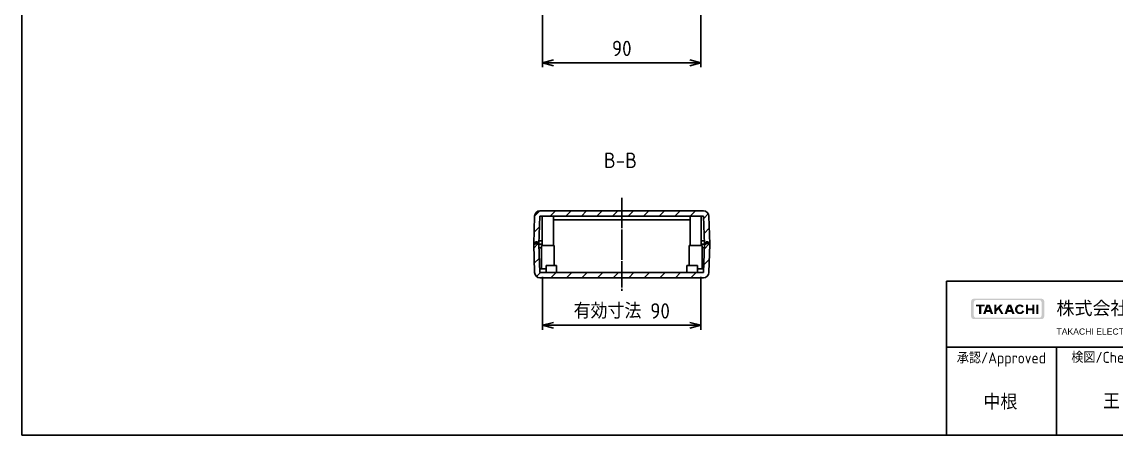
# Model space of a CAD drawing. Header units: millimetres. Extents: x 0 to 2025, y 0 to 700.
# Drawn here: x 1018 to 1639, y 0 to 235 of the extents above; entities that cross this region are included whole.
import ezdxf
from ezdxf.enums import TextEntityAlignment as Align

# ---------------------------------------------------------------- set-up
doc = ezdxf.new("R2010")
doc.units = ezdxf.units.MM
for name, pattern in [('AM_ISO08W050', [18, 12, -1.5, 3, -1.5]), ('AM_ISO08W050x2', [9, 6, -0.75, 1.5, -0.75]), ('CENTER', [2, 1.25, -0.25, 0.25, -0.25]), ('gen7a', [6.875, 4.75, -0.875, 0.375, -0.875])]:
    doc.linetypes.add(name, pattern=pattern)
doc.layers.add('7A', color=4, linetype='gen7a')
doc.layers.add('RAHM2', color=1, linetype='Continuous')
for name, color, linetype, lineweight in [('AM_10', 7, 'AM_ISO08W050', 50), ('AM_5', 3, 'Continuous', 25), ('AM_7', 4, 'AM_ISO08W050', 25), ('AM_8', 1, 'Continuous', 25), ('上ｶﾊﾞｰ', 7, 'Continuous', 25), ('下ｶﾊﾞｰ', 2, 'Continuous', 25)]:
    doc.layers.add(name, color=color, linetype=linetype, lineweight=lineweight)
doc.styles.add('ACISOTS', font='isocp.shx', dxfattribs={"height": 1, "bigfont": 'extfont.shx'})
doc.styles.get("Standard").update_dxf_attribs({"font": 'ISOCP.SHX', "bigfont": 'EXTFONT.SHX'})
doc.dimstyles.new('AM_ISO$0', dxfattribs={"dimtxt": 3.5, "dimasz": 2.5, "dimexe": 1, "dimexo": 1, "dimgap": 1.5, "dimtad": 1, "dimdsep": 46, "dimtxsty": 'Standard', "dimblk": 'OPEN30', "dimcen": 0, "dimclrd": 3, "dimclre": 3, "dimclrt": 2, "dimadec": 0, "dimazin": 2, "dimtp": 0.1, "dimtm": 0.1, "dimtfac": 0.71, "dimtmove": 0, "dimatfit": 3, "dimldrblk": 'OPEN30', "dimfxl": 0, "dimlwd": -1, "dimlwe": -1, "dimarcsym": 0})
pattern_1 = [(45, (1159.204131044631, -95.79206807931959), (-4.419417382415921, 4.419417382415922), [])]

# ---------------------------------------------------------------- blocks, each defined once
blk = doc.blocks.new('TK-A3')
blk.add_lwpolyline([(0, 0), (403, 0), (403, 280), (0, 280.0000000000001)], close=True)
blk = doc.blocks.new('A$C0FAF06CF')
at = {"layer": 'AM_8'}
h = blk.add_hatch(color=1, dxfattribs=at)
edge = h.paths.add_edge_path()
edge.add_line((-8.013599999999968, -2.411500000000411), (8.013600000000068, -2.411500000000414))
edge.add_arc((8.013600000000054, -1.773380000000513), 0.6381199999999012, 270, 360)
edge.add_line((8.651719999999955, -1.773380000000513), (8.651719999999969, 1.773379999999486))
edge.add_arc((8.013600000000025, 1.773379999999429), 0.638119999999958, 5.103880138248065e-12, 90.0000000000013)
edge.add_line((8.013599999999997, 2.411499999999391), (-8.013599999999997, 2.411499999999387))
edge.add_arc((-8.013600000000025, 1.773379999999436), 0.638119999999951, 89.99999999999682, 179.9999999999955)
edge.add_line((-8.651719999999983, 1.773379999999486), (-8.651719999999983, -1.773380000000506))
edge.add_arc((-8.013600000000025, -1.773380000000458), 0.638119999999951, 180.0000000000043, 270.0000000000045)
edge = h.paths.add_edge_path(flags=16)
edge.add_line((-7.471939999999961, 2.092439999999486), (7.471940000000018, 2.092439999999479))
edge.add_arc((7.471940000000046, 1.550779999999479), 0.5416600000000003, 7.958078640513122e-13, 90.00000000000148, ccw=False)
edge.add_line((8.013600000000025, 1.550779999999486), (8.013600000000025, -1.550780000000506))
edge.add_arc((7.471940000000018, -1.550780000000502), 0.5416600000000074, 270, 359.99999999999966, ccw=False)
edge.add_line((7.471940000000018, -2.092440000000506), (-7.471939999999961, -2.092440000000513))
edge.add_arc((-7.471939999999961, -1.550780000000506), 0.5416600000000074, 180, 270, ccw=False)
edge.add_line((-8.013599999999968, -1.550780000000506), (-8.013599999999968, 1.550779999999486))
edge.add_arc((-7.471939999999961, 1.550779999999486), 0.5416600000000003, 90, 180, ccw=False)
for points in [[(-5.453699999999969, 0.5935999999994923), (-5.453699999999969, 1.038799999999492), (-7.531299999999987, 1.038799999999492), (-7.531299999999987, 0.5935999999994923), (-6.759619999999984, 0.5935999999994923), (-6.759619999999984, -1.224300000000516), (-6.225379999999973, -1.224300000000516), (-6.225379999999973, 0.5935999999994923)], [(-3.146079999999984, 1.038799999999492), (-3.146079999999984, -1.224300000000516), (-2.671199999999942, -1.224300000000516), (-2.671199999999942, -0.6184186206901412), (-2.193432261217481, -0.1027759420753025), (-1.520149446800417, -1.224300000000516), (-0.9571799999999939, -1.224300000000516), (-1.851807874889658, 0.2659306476478651), (-1.135707252964409, 1.038799999999492), (-1.788279380580377, 1.038799999999492), (-2.671199999999942, 0.08588602895155795), (-2.671199999999942, 1.038799999999492)], [(4.304715008555604, 1.038799999999492), (4.304715008555604, -1.224300000000516), (4.775885008555576, -1.224300000000516), (4.775885008555576, -0.3153500000005121), (5.829525008555606, -0.3153500000005121), (5.829525008555606, -1.224300000000516), (6.300695008555579, -1.224300000000516), (6.300695008555579, 1.038799999999492), (5.829525008555606, 1.038799999999492), (5.829525008555606, 0.1298499999994878), (4.775885008555576, 0.1298499999994878), (4.775885008555576, 1.038799999999492)], [(7.28013500855559, -1.224300000000516), (7.28013500855559, 1.038799999999492), (6.805255008555605, 1.038799999999492), (6.805255008555605, -1.224300000000516)]]:
    blk.add_hatch(color=1, dxfattribs=at).paths.add_polyline_path(points)
h = blk.add_hatch(color=1, dxfattribs=at)
h.paths.add_polyline_path([(-5.264049114754044, -1.224300000000516), (-5.084217508196673, -0.7345800000005109), (-4.161102491803263, -0.7345800000005109), (-3.981270885245877, -1.224300000000516), (-3.420619999999971, -1.224300000000516), (-4.251659999999958, 1.038799999999492), (-4.993659999999977, 1.038799999999492), (-5.82469999999995, -1.224300000000516)])
h.paths.add_polyline_path([(-4.332759934426207, -0.2671200000005083), (-4.912560065573729, -0.2671200000005083), (-4.622659999999968, 0.5223399999994971)], flags=16)
h = blk.add_hatch(color=1, dxfattribs=at)
h.paths.add_polyline_path([(-0.1961891147540484, -1.224300000000516), (-0.01635750819667692, -0.7345800000005109), (0.9067575081967476, -0.7345800000005109), (1.086589114754119, -1.224300000000516), (1.647240000000011, -1.224300000000516), (0.8162000000000376, 1.038799999999492), (0.07420000000001892, 1.038799999999492), (-0.7568399999999542, -1.224300000000516)])
h.paths.add_polyline_path([(0.7351000655737892, -0.2671200000005083), (0.1552999344262673, -0.2671200000005083), (0.4452000000000282, 0.5223399999994971)], flags=16)
h = blk.add_hatch(color=1, dxfattribs=at)
edge = h.paths.add_edge_path()
edge.add_ellipse((2.878960000000006, -0.09275000000052636), major_axis=(0, 0.7271600000000495), ratio=0.8673469387754512, start_angle=304.6510247185947, end_angle=609.4109213221484)
edge.add_line((3.469375036740871, -0.3484654247793539), (3.941135008555591, -0.5527900000005097))
edge.add_arc((2.878960000000006, -0.09275000000051214), 1.157520000000027, 38.550540790803325, 336.58201840165333, ccw=False)
edge.add_line((3.784208621486187, 0.6286219454599618), (3.397792961318373, 0.3206961337928842))
blk = doc.blocks.new('TK-仕様書(和英併記)NEW')
for p, q in [((0, 35), (-193, 35)), ((-193, 35), (-193, 0)), ((-118, 35), (-118, 0)), ((-37, 35), (-37, 0)), ((0, 35), (0, 0)), ((-17.5, 30.5), (-9.5, 31.5)), ((-17.5, 26.5), (-17.5, 30.5)), ((-9.5, 31.5), (-9.5, 25.5)), ((-9.5, 25.5), (-17.5, 26.5)), ((-193, 19.99999999999994), (-37, 19.99999999999994)), ((-168.0000000000001, 19.99999999999994), (-168, 0)), ((-143.0000000000001, 19.99999999999994), (-143, 0)), ((-37, 22), (0, 22)), ((-37, 11), (0, 11)), ((-37.00000000000011, 7), (-118, 7)), ((0, 0), (-193, 0))]:
    blk.add_line(p, q)
for radius in [3, 2]:
    blk.add_circle((-24.5, 28.5), radius)
at = {"layer": '7A'}
for p, q in [((-24.5, 28.5), (-24.5, 32.07478664473149)), ((-24.5, 28.5), (-28.5, 28.5)), ((-24.5, 28.5), (-24.5, 24.78991724228479)), ((-23.5, 28.5), (-8.5, 28.5))]:
    blk.add_line(p, q, dxfattribs=at)
at = {"xscale": 0.96, "yscale": 0.96, "zscale": 0.96}
blk.add_blockref('A$C0FAF06CF', (-179.073778946163, 28.68781725888325), dxfattribs=at)
at = {"attachment_point": 4}
for s, insert, char_height, width in [('{\\fMS Gothic|b0|i0|c128|p49;株式会社タカチ電機工業}', (-167.9945135240808, 28.68781725888325), 3, 42.88159814155517), ('{\\fArial|b0|i0|c128|p34;TAKACHI ELECTRONICS ENCLOSURE Co., LTD.}', (-167.9945135240808, 23.41115279672572), 1.4, 44.44830780058135)]:
    blk.add_mtext(s, dxfattribs=dict(at, insert=insert, char_height=char_height, width=width))
for tag, height, p in [('品名', 3.5, (-106.1561493930892, 27.24999999999994)), ('TITLE', 2.5, (-106.1561493930892, 22.24999999999994)), ('型番', 3.5, (-106.139168248561, 11.75))]:
    blk.add_attdef(tag, text='', height=height).set_placement(p, align=Align.MIDDLE_LEFT)
for tag, height, p in [('GEN-TITLE-SCA', 3, (-18.5, 14.79266317345349)), ('承認', 3.5, (-180.7195176573869, 7.729076668239944)), ('検図', 3.5, (-155.5000000000001, 7.729076668239941)), ('製図', 3.5, (-130.5000000000001, 7.729076668239941)), ('GEN-TITLE-DAT', 3, (-81.5, 3.5)), ('ページNO.', 3.5, (-23, 5.5)), ('総ページ数', 3.5, (-14, 5.5))]:
    blk.add_attdef(tag, text='', height=height).set_placement(p, align=Align.MIDDLE)
at = {"layer": 'RAHM2', "char_height": 2.5}
for s, insert, width, attachment_point in [('品名/Title', (-116.8002551371314, 33.80103540727967), 90, 1), ('尺度/Scale', (-35.80025513713144, 20.80103540727967), 20, 1), ('承認/Approved', (-180.5000000000001, 18.8010354072796), 22.21535073038012, 2), ('検図/Checked', (-155.5, 18.92584712714763), 19.8526851587086, 2), ('製図/Created', (-130.5, 18.95800561859733), 19.44564691649168, 2), ('型番/Product number', (-116.8002551371314, 18.80103540727961), 90, 1), ('作成日/Date', (-116.8002551371314, 3.5), 17.84866863742184, 4)]:
    blk.add_mtext(s, dxfattribs=dict(at, insert=insert, width=width, attachment_point=attachment_point))
at = {"layer": 'RAHM2', "color": 0, "insert": (-18.5, 5.5), "char_height": 3.5, "width": 4.469919821818735, "attachment_point": 5}
blk.add_mtext('/', dxfattribs=at)
blk = doc.blocks.new('*S47')
at = {"layer": 'AM_10', "color": 7, "linetype": 'CENTER'}
for p, q in [((1327.183953893176, 347.4136351350826), (1352.183953893176, 347.4136351350826)), ((1467.183953893176, 347.4136351350826), (1442.183953893176, 347.4136351350826)), ((1339.683953893176, 339.9136351350826), (1339.683953893176, 327.6747052222395)), ((1454.683953893176, 339.9136351350826), (1454.683953893176, 327.6747052222395))]:
    blk.add_line(p, q, dxfattribs=at)
at = {"layer": 'AM_10', "color": 7, "linetype": 'Continuous', "extrusion": (1.632862398863269e-17, 0, -1)}
blk.add_trace([(-1338.696560165676, 339.9136351350826), (-1340.671347620676, 339.9136351350826), (-1339.683953893176, 347.4136351350826)], dxfattribs=at)
at = {"layer": 'AM_10', "color": 7, "linetype": 'Continuous'}
blk.add_trace([(1455.671347620676, 339.9136351350826), (1453.696560165676, 339.9136351350826), (1454.683953893176, 347.4136351350826)], dxfattribs=at)
at = {"layer": 'AM_10', "color": 7, "char_height": 8.75, "attachment_point": 5, "style": 'ACISOTS'}
for s, insert in [('B', (1339.683953893176, 318.9247052222395)), ('B', (1454.683953893176, 318.9247052222395)), ('B-B', (1396.445540058625, 156.1354446034575))]:
    blk.add_mtext(s, dxfattribs=dict(at, insert=insert))
blk = doc.blocks.new('_Open30')
at = {"color": 0, "linetype": 'ByBlock', "lineweight": -2}
for p, q in [((-1, 0.26794919), (0, 0)), ((0, 0), (-1, -0.26794919)), ((0, 0), (-1, 0))]:
    blk.add_line(p, q, dxfattribs=at)
blk = doc.blocks.new('*D56')
at = {"layer": 'AM_5', "color": 3, "transparency": 16777216}
for p, q in [((1313.155149453019, 301.2136351350825), (1313.155149453019, 209.0898906739567)), ((1403.155149453019, 301.2136351350825), (1403.155149453019, 209.0898906739567)), ((1319.405149453019, 211.5898906739567), (1396.905149453019, 211.5898906739567))]:
    blk.add_line(p, q, dxfattribs=at)
at = {"layer": 'Defpoints', "color": 0, "transparency": 16777216}
for p in [(1313.155149453019, 303.7136351350825), (1403.155149453019, 303.7136351350825), (1403.155149453019, 211.5898906739567)]:
    blk.add_point(p, dxfattribs=at)
at = {"layer": 'AM_5', "color": 3, "transparency": 16777216, "xscale": 6.25, "yscale": 6.25, "zscale": 6.25, "rotation": 180}
blk.add_blockref('_Open30', (1313.155149453019, 211.5898906739567), dxfattribs=at)
at = {"layer": 'AM_5', "color": 3, "transparency": 16777216, "xscale": 6.25, "yscale": 6.25, "zscale": 6.25}
blk.add_blockref('_Open30', (1403.155149453019, 211.5898906739567), dxfattribs=at)
at = {"layer": 'AM_5', "color": 2, "transparency": 16777216, "insert": (1358.155149453019, 219.7148906739567), "char_height": 8.75, "attachment_point": 5}
blk.add_mtext('90', dxfattribs=at)
blk = doc.blocks.new('*D60')
at = {"layer": 'AM_5', "color": 3, "transparency": 16777216}
for p, q in [((1313.155149453019, 89.91363513509904), (1313.155149453019, 59.91363513507557)), ((1403.155149453019, 89.91363513508162), (1403.155149453019, 59.91363513507557)), ((1319.405149453019, 62.41363513507557), (1396.905149453019, 62.41363513507557))]:
    blk.add_line(p, q, dxfattribs=at)
at = {"layer": 'Defpoints', "color": 0, "transparency": 16777216}
for p in [(1313.155149453019, 92.41363513509904), (1403.155149453019, 92.41363513508162), (1403.155149453019, 62.41363513507557)]:
    blk.add_point(p, dxfattribs=at)
at = {"layer": 'AM_5', "color": 3, "transparency": 16777216, "xscale": 6.25, "yscale": 6.25, "zscale": 6.25, "rotation": 180}
blk.add_blockref('_Open30', (1313.155149453019, 62.41363513507557), dxfattribs=at)
at = {"layer": 'AM_5', "color": 3, "transparency": 16777216, "xscale": 6.25, "yscale": 6.25, "zscale": 6.25}
blk.add_blockref('_Open30', (1403.155149453019, 62.41363513507557), dxfattribs=at)
at = {"layer": 'AM_5', "color": 2, "transparency": 16777216, "insert": (1358.155149453019, 70.53863513507557), "char_height": 8.75, "attachment_point": 5}
blk.add_mtext('有効寸法 90', dxfattribs=at)

msp = doc.modelspace()

# ---------------------------------------------------------------- hatches: boundary and pattern name
at = {"layer": 'AM_8'}
h = msp.add_hatch(dxfattribs=at)
h.set_pattern_fill('_U', color=256, scale=6.25, angle=45, style=0, pattern_type=0)
h.set_pattern_definition(pattern_1)
edge = h.paths.add_edge_path()
edge.add_line((1308.658077711054, 124.5073393922348), (1308.155149453012, 108.4136351351016))
edge.add_line((1308.155149453012, 108.4136351351016), (1309.155149453012, 108.4136351351015))
edge.add_line((1309.155149453012, 108.4136351351015), (1309.155149453013, 109.9136351351015))
edge.add_line((1309.155149453013, 109.9136351351015), (1310.255149453013, 109.9136351351011))
edge.add_line((1310.255149453013, 109.9136351351011), (1310.255149453012, 108.4136351351008))
edge.add_line((1310.255149453012, 108.4136351351008), (1311.155149453012, 108.4136351351007))
edge.add_line((1311.155149453012, 108.4136351351007), (1311.655149453018, 124.4136351351005))
edge.add_line((1311.655149453018, 124.4136351351005), (1358.155149453018, 124.4136351350825))
edge.add_line((1358.155149453018, 124.4136351350825), (1397.005149453019, 124.4136351350825))
edge.add_line((1397.005149453019, 124.4136351350825), (1403.305149453013, 124.4136351350825))
edge.add_line((1403.305149453013, 124.4136351350825), (1404.655149453019, 124.4136351350825))
edge.add_line((1404.655149453019, 124.4136351350825), (1405.155149453019, 108.4136351350823))
edge.add_line((1405.155149453019, 108.4136351350823), (1406.055149453019, 108.4136351350825))
edge.add_line((1406.055149453019, 108.4136351350825), (1406.055149453019, 109.9136351350825))
edge.add_line((1406.055149453019, 109.9136351350825), (1407.155149453019, 109.9136351350825))
edge.add_line((1407.155149453019, 109.9136351350825), (1407.155149453019, 108.4136351350823))
edge.add_line((1407.155149453019, 108.4136351350823), (1408.155149453018, 108.4136351350825))
edge.add_line((1408.155149453018, 108.4136351350825), (1407.652221194984, 124.5073393922157))
edge.add_arc((1404.653684966722, 124.4136351350825), 3.000000000000022, 1.789910608246154, 90.00000000000053)
edge.add_line((1404.653684966722, 127.4136351350825), (1311.656613939316, 127.4136351351005))
edge.add_arc((1311.656613939315, 124.4136351351005), 3.000000000000028, 89.99999999997829, 178.2100893917316)
h = msp.add_hatch(dxfattribs=at)
h.set_pattern_fill('_U', color=256, scale=6.25, angle=45, style=0, pattern_type=0)
h.set_pattern_definition(pattern_1)
edge = h.paths.add_edge_path()
edge.add_line((1311.155149453013, 108.4136351351007), (1310.155149453013, 108.4136351351011))
edge.add_line((1310.155149453013, 108.4136351351011), (1310.155149453013, 109.513635135101))
edge.add_arc((1310.055149453013, 109.5136351351013), 0.09999999999999432, 359.9999999998535, 450)
edge.add_line((1310.055149453013, 109.6136351351013), (1309.355149453013, 109.6136351351014))
edge.add_arc((1309.355149453013, 109.5136351351014), 0.1000000000000796, 89.99999999996743, 179.9999999999837)
edge.add_line((1309.255149453013, 109.5136351351014), (1309.255149453013, 108.4136351351015))
edge.add_line((1309.255149453013, 108.4136351351015), (1308.155149453013, 108.4136351351019))
edge.add_line((1308.155149453013, 108.4136351351019), (1308.658077711042, 92.31993087796764))
edge.add_arc((1311.656613939303, 92.41363513509961), 3.000000000000013, 181.7899106082234, 269.9999999999778)
edge.add_line((1311.656613939302, 89.41363513509961), (1358.155149453006, 89.41363513508162))
edge.add_line((1358.155149453005, 89.41363513508162), (1404.653684966722, 89.41363513508162))
edge.add_arc((1404.653684966722, 92.41363513508162), 3, 270.0000000000021, 358.2100893917544)
edge.add_line((1407.652221194983, 92.31993087794848), (1408.155149453018, 108.4136351350839))
edge.add_line((1408.155149453018, 108.4136351350839), (1407.155149453019, 108.4136351350825))
edge.add_line((1407.155149453019, 108.4136351350825), (1407.055149453018, 108.4136351350825))
edge.add_line((1407.055149453018, 108.4136351350825), (1407.055149453018, 109.5136351350824))
edge.add_arc((1406.955149453018, 109.5136351350825), 0.0999999999999659, 359.9999999999837, 450.0000000000326)
edge.add_line((1406.955149453018, 109.6136351350824), (1406.255149453018, 109.6136351350827))
edge.add_arc((1406.255149453018, 109.5136351350826), 0.1000000000000227, 90, 179.9999999999837)
edge.add_line((1406.155149453018, 109.5136351350827), (1406.155149453018, 108.4136351350825))
edge.add_line((1406.155149453018, 108.4136351350825), (1405.155149453018, 108.4136351350825))
edge.add_line((1405.155149453018, 108.4136351350825), (1404.655149453018, 92.41363513508162))
edge.add_line((1404.655149453018, 92.41363513508162), (1311.655149453007, 92.41363513509961))
edge.add_line((1311.655149453007, 92.41363513509961), (1311.155149453013, 108.4136351351007))

# ---------------------------------------------------------------- linework, layer by layer
at = {"layer": 'AM_7', "linetype": 'AM_ISO08W050x2'}
msp.add_line((1358.155149453022, 134.9136351350825), (1358.155149453001, 81.91363513508162), dxfattribs=at)
at = {"layer": 'AM_7'}
msp.add_line((1358.155149453019, 130.4136351350825), (1358.155149453019, 86.41363513508162), dxfattribs=at)
at = {"layer": '上ｶﾊﾞｰ'}
for p, q in [((1308.658077711054, 124.5073393922348), (1308.155149453012, 108.4136351351016)), ((1311.155149453012, 108.4136351351005), (1311.655149453018, 124.4136351351005)), ((1311.655149453018, 124.4136351351005), (1358.155149453018, 124.4136351350825)), ((1311.656613939316, 127.4136351351005), (1358.155149453019, 127.4136351350825)), ((1313.005149453012, 107.8136351350998), (1313.005149453018, 124.4136351350999)), ((1319.305149453005, 107.8136351350974), (1319.305149453012, 124.4136351350976)), ((1404.653684966722, 127.4136351350825), (1358.155149453019, 127.4136351350825)), ((1404.655149453019, 124.4136351350825), (1358.155149453019, 124.4136351350825)), ((1397.005149453019, 107.8136351350824), (1397.005149453019, 124.4136351350825)), ((1403.305149453013, 107.8136351350823), (1403.305149453013, 124.4136351350825)), ((1405.155149453019, 108.4136351350823), (1404.655149453019, 124.4136351350825)), ((1407.652221194984, 124.5073393922157), (1408.155149453019, 108.4136351350823)), ((1319.305149453011, 122.4136351350976), (1358.155149453018, 122.4136351350825)), ((1397.005149453019, 122.4136351350826), (1358.155149453019, 122.4136351350825)), ((1308.155149453012, 108.4136351351019), (1309.255149453013, 108.4136351351015)), ((1310.255149453013, 109.9136351351011), (1309.155149453013, 109.9136351351015)), ((1309.155149453012, 108.4136351351013), (1309.155149453013, 109.9136351351015)), ((1310.155149453013, 108.4136351351011), (1312.154116928215, 108.4136351351003)), ((1310.255149453012, 108.4136351351008), (1310.255149453013, 109.9136351351011)), ((1311.217649453013, 110.4136351351007), (1313.005149453013, 110.4136351351)), ((1313.005149453012, 107.8136351350998), (1319.305149453005, 107.8136351350974)), ((1403.305149453013, 107.8136351350824), (1397.005149453019, 107.8136351350824)), ((1405.092649453019, 110.4136351350825), (1403.305149453013, 110.4136351350825)), ((1406.155149453018, 108.4136351350825), (1404.156181977816, 108.4136351350825)), ((1406.055149453019, 109.9136351350825), (1407.155149453019, 109.9136351350825)), ((1406.055149453019, 108.4136351350823), (1406.055149453019, 109.9136351350825)), ((1408.155149453019, 108.4136351350825), (1407.055149453018, 108.4136351350825)), ((1407.155149453019, 108.4136351350823), (1407.155149453019, 109.9136351350825))]:
    msp.add_line(p, q, dxfattribs=at)
for centre, radius, start, end in [((1311.656613939315, 124.4136351351005), 3, 89.99999999997395, 178.2100893917315), ((1404.653684966722, 124.4136351350825), 3, 1.789910608245663, 90), ((1312.154116928215, 109.4136351351003), 1, 269.999999999987, 328.3241506792444), ((1404.156181977816, 109.4136351350825), 1, 211.6758493200333, 269.999999999987)]:
    msp.add_arc(centre, radius, start, end, dxfattribs=at)
at = {"layer": '下ｶﾊﾞｰ'}
for p, q in [((1358.155149453018, 122.4136351350825), (1319.305149453011, 122.4136351350978)), ((1358.155149453018, 122.4136351350825), (1397.005149453019, 122.4136351350827)), ((1308.658077711042, 92.31993087796764), (1308.155149453013, 108.4136351351032)), ((1309.255149453013, 108.4136351351015), (1308.155149453013, 108.4136351351019)), ((1309.255149453013, 109.5136351351014), (1309.255149453013, 108.4136351351015)), ((1310.255149453013, 109.6136351351011), (1309.355149453013, 109.6136351351014)), ((1310.155149453013, 109.513635135101), (1310.155149453013, 108.4136351351011)), ((1312.154116928216, 108.4136351351003), (1310.155149453013, 108.4136351351011)), ((1311.155149453013, 108.4136351351007), (1311.655149453007, 92.41363513509961)), ((1312.50540914649, 106.4136351351), (1311.217649453012, 106.4136351351005)), ((1312.50540914649, 107.7136351350978), (1312.50540914649, 94.41363513509995)), ((1319.80540914649, 107.7136351350978), (1312.50540914649, 107.7136351350978)), ((1319.80540914649, 107.713635135098), (1319.80540914649, 96.41363513509717)), ((1396.504889759541, 107.7136351350816), (1396.504889759541, 96.4136351350823)), ((1403.804889759541, 107.7136351350815), (1396.504889759541, 107.7136351350816)), ((1403.804889759541, 107.7136351350818), (1403.804889759541, 94.4136351350823)), ((1403.804889759541, 106.4136351350823), (1405.092649453018, 106.4136351350823)), ((1404.156181977815, 108.4136351350825), (1406.155149453018, 108.4136351350825)), ((1405.155149453018, 108.4136351350825), (1404.655149453018, 92.41363513508162)), ((1406.055149453019, 109.6136351350826), (1406.955149453018, 109.6136351350826)), ((1406.155149453018, 109.5136351350824), (1406.155149453018, 108.4136351350825)), ((1407.055149453018, 109.5136351350824), (1407.055149453018, 108.4136351350825)), ((1407.055149453018, 108.4136351350825), (1408.155149453018, 108.4136351350825)), ((1407.652221194983, 92.31993087794848), (1408.155149453018, 108.4136351350839)), ((1315.155149453007, 94.41363513509893), (1311.592649453007, 94.41363513510032)), ((1321.155149453008, 96.41363513509663), (1315.155149453008, 96.41363513509893)), ((1315.155149453008, 96.41363513509893), (1315.155149453007, 92.41363513509825)), ((1321.155149453008, 96.41363513509663), (1321.155149453007, 92.41363513509594)), ((1395.155149453018, 96.4136351350823), (1401.155149453018, 96.4136351350823)), ((1395.155149453018, 96.4136351350823), (1395.155149453018, 92.41363513508162)), ((1401.155149453018, 96.4136351350823), (1401.155149453018, 92.41363513508162)), ((1401.155149453018, 94.4136351350823), (1404.717649453018, 94.4136351350823)), ((1358.155149453007, 92.41363513508162), (1311.655149453007, 92.41363513509961)), ((1311.656613939302, 89.41363513509961), (1358.155149453005, 89.41363513508162)), ((1358.155149453018, 92.41363513508162), (1404.655149453018, 92.41363513508162)), ((1404.653684966722, 89.41363513508162), (1358.155149453018, 89.41363513508162))]:
    msp.add_line(p, q, dxfattribs=at)
for centre, radius, start, end in [((1309.355149453013, 109.5136351351013), 0.1, 89.99999999990881, 179.9999999999577), ((1310.055149453013, 109.5136351351013), 0.1, 359.9999999999772, 89.99999999997395), ((1312.154116928216, 109.4136351351003), 1, 269.9999999999739, 328.3241506791035), ((1404.156181977815, 109.4136351350825), 1, 211.6758493201673, 270), ((1406.255149453018, 109.5136351350827), 0.1, 90, 180), ((1406.955149453018, 109.5136351350824), 0.1, 1.954132796291185e-11, 90.00000000006513), ((1311.656613939303, 92.41363513509961), 3, 181.7899106082229, 269.9999999999739), ((1404.653684966722, 92.41363513508162), 3, 270, 358.2100893917544)]:
    msp.add_arc(centre, radius, start, end, dxfattribs=at)

# ---------------------------------------------------------------- block references
at = {"lineweight": 0, "xscale": 2.5, "yscale": 2.5, "zscale": 2.5}
msp.add_blockref('TK-A3', (1017.5, 0), dxfattribs=at)
msp.add_blockref('TK-仕様書(和英併記)NEW', (2025, 0), dxfattribs=at).add_auto_attribs({'検図': '王', '製図': '常山', '承認': '中根', '品名': '汎用型 プラスチックケース', '型番': 'SS-160□', 'GEN-TITLE-DAT': '2019/01/11', 'GEN-TITLE-SCA': '1:2.5', 'ページNO.': '2', '総ページ数': '2'})
at = {"layer": 'AM_10'}
msp.add_blockref('*S47', (-39.02880444015682, 0), dxfattribs=at)

# ---------------------------------------------------------------- dimensions: what is measured, and where the dimension line sits
at = {"layer": 'AM_5'}
dim = msp.add_linear_dim(base=(1403.155149453019, 211.5898906739567), p1=(1313.155149453019, 303.7136351350825), p2=(1403.155149453019, 303.7136351350825), angle=1.131887686614709e-13, dimstyle='AM_ISO$0', override={"dimscale": 2.5}, dxfattribs=at)
dim.commit()
dim.dimension.update_dxf_attribs({"geometry": '*D56', "text_midpoint": (1358.155149453019, 211.5898906739567), "dimtype": 160})
dim = msp.add_linear_dim(base=(1403.155149453019, 62.41363513507557), p1=(1313.155149453019, 92.41363513509904), p2=(1403.155149453019, 92.41363513508162), text='有効寸法 <>', dimstyle='AM_ISO$0', override={"dimscale": 2.5, "dimpost": ''}, dxfattribs=at)
dim.commit()
dim.dimension.update_dxf_attribs({"geometry": '*D60', "text_midpoint": (1358.155149453019, 70.53863513507557)})

doc.saveas('drawing.dxf')
